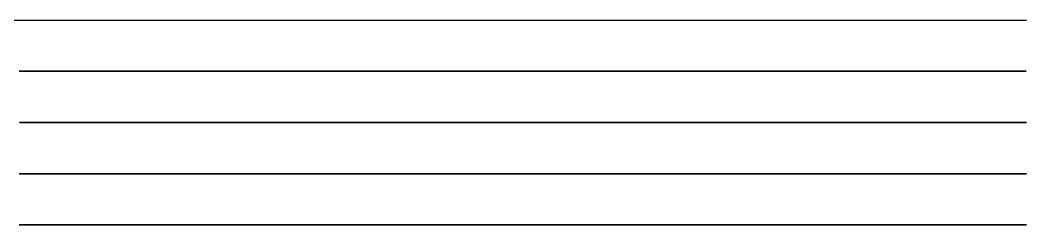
# Model space of a CAD drawing. Extents: x 0 to 9000, y -400 to 0.
# Drawn here: x 1955 to 3910, y -400 to 0 of the extents above; entities that cross this region are included whole.
import ezdxf

# ---------------------------------------------------------------- set-up
doc = ezdxf.new("R2010")
doc.units = 0

msp = doc.modelspace()

# ---------------------------------------------------------------- linework, layer by layer
at = {"layer": 'LAY0', "color": 2}
for points in [[(1937.76, -0.1), (1958.53, -0.1), (1979.27, -0.1), (2000, -0.1), (2020.28, -0.1), (2040.65, -0.1), (2061.11, -0.1), (2081.66, -0.1), (2109.22, -0.1), (2136.97, -0.1), (2164.91, -0.1), (2186, -0.1), (2207.21, -0.1), (2228.54, -0.1), (2250, -0.1), (2270.17, -0.1), (2290.43, -0.1), (2310.81, -0.1), (2331.3, -0.1), (2358.8, -0.1), (2386.53, -0.1), (2414.5, -0.1), (2435.64, -0.1), (2456.94, -0.1), (2478.39, -0.1), (2500, -0.1), (2519.99, -0.1), (2540.1, -0.1), (2560.34, -0.1), (2580.72, -0.1), (2608.13, -0.1), (2635.82, -0.1), (2663.83, -0.1), (2685.06, -0.1), (2706.49, -0.1), (2728.13, -0.1), (2750, -0.1), (2770.81, -0.1), (2791.62, -0.1), (2812.43, -0.1), (2833.25, -0.1), (2861.02, -0.1), (2888.79, -0.1), (2916.57, -0.1), (2937.42, -0.1), (2958.27, -0.1), (2979.13, -0.1), (3000, -0.1), (3020.81, -0.1), (3041.63, -0.1), (3062.45, -0.1), (3083.27, -0.1), (3111.04, -0.1), (3138.82, -0.1), (3166.6, -0.1), (3187.44, -0.1), (3208.29, -0.1), (3229.14, -0.1), (3250, -0.1), (3270.82, -0.1), (3291.64, -0.1), (3312.46, -0.1), (3333.29, -0.1), (3361.06, -0.1), (3388.83, -0.1), (3416.62, -0.1), (3437.46, -0.1), (3458.3, -0.1), (3479.15, -0.1), (3500, -0.1), (3520.82, -0.1), (3541.65, -0.1), (3562.47, -0.1), (3583.3, -0.1), (3611.07, -0.1), (3638.85, -0.1), (3666.63, -0.1), (3687.47, -0.1), (3708.31, -0.1), (3729.15, -0.1), (3750, -0.1), (3770.83, -0.1), (3791.65, -0.1), (3812.48, -0.1), (3833.31, -0.1), (3861.08, -0.1), (3888.86, -0.1), (3916.64, -0.1)], [(1938.5, -0.100004), (1959.07, -0.100004), (1979.57, -0.100004), (2000, -0.100004), (2020.39, -0.100004), (2040.85, -0.100004), (2061.39, -0.100004), (2082, -0.100004), (2109.61, -0.100004), (2137.37, -0.100004), (2165.28, -0.100004), (2186.32, -0.100004), (2207.45, -0.100004), (2228.68, -0.100004), (2250, -0.100004), (2270.32, -0.100004), (2290.72, -0.100004), (2311.2, -0.100004), (2331.78, -0.100004), (2359.35, -0.100004), (2387.1, -0.100004), (2415.03, -0.100004), (2436.11, -0.100004), (2457.29, -0.100003), (2478.59, -0.100003), (2500, -0.100003), (2520.22, -0.100003), (2540.53, -0.100003), (2560.95, -0.100003), (2581.46, -0.100003), (2608.99, -0.100003), (2636.73, -0.100003), (2664.69, -0.100003), (2685.8, -0.100003), (2707.06, -0.100003), (2728.46, -0.100003), (2750, -0.100003), (2770.84, -0.100003), (2791.67, -0.100003), (2812.51, -0.100003), (2833.35, -0.100003), (2861.12, -0.100003), (2888.9, -0.100003), (2916.68, -0.100003), (2937.51, -0.100003), (2958.34, -0.100003), (2979.17, -0.100003), (3000, -0.100003), (3020.84, -0.100003), (3041.68, -0.100003), (3062.51, -0.100003), (3083.35, -0.100003), (3111.13, -0.100003), (3138.9, -0.100003), (3166.68, -0.100003), (3187.51, -0.100003), (3208.34, -0.100003), (3229.17, -0.100003), (3250, -0.100003), (3270.84, -0.100003), (3291.68, -0.100003), (3312.51, -0.100003), (3333.35, -0.100003), (3361.13, -0.100003), (3388.9, -0.100003), (3416.68, -0.100003), (3437.51, -0.100003), (3458.34, -0.100003), (3479.17, -0.100003), (3500, -0.100003), (3520.84, -0.100003), (3541.67, -0.100003), (3562.51, -0.100003), (3583.35, -0.100003), (3611.12, -0.100003), (3638.9, -0.100003), (3666.68, -0.100003), (3687.51, -0.100003), (3708.34, -0.100003), (3729.17, -0.100003), (3750, -0.100003), (3770.84, -0.100003), (3791.67, -0.100003), (3812.51, -0.100003), (3833.34, -0.100003), (3861.12, -0.100003), (3888.9, -0.100003), (3916.68, -0.100003)], [(1953.1, -100.1), (1958.31, -100.1), (1965.25, -100.1), (1972.19, -100.1), (1979.14, -100.1), (1984.35, -100.1), (1989.56, -100.1), (1994.78, -100.1), (2000, -100.1), (2005.21, -100.1), (2010.41, -100.1), (2015.62, -100.1), (2020.82, -100.1), (2027.77, -100.1), (2034.71, -100.1), (2041.65, -100.1), (2046.86, -100.1), (2052.07, -100.1), (2057.28, -100.1), (2062.5, -100.1), (2067.71, -100.1), (2072.91, -100.1), (2078.12, -100.1), (2083.32, -100.1), (2090.26, -100.1), (2097.2, -100.1), (2104.15, -100.1), (2109.36, -100.1), (2114.57, -100.1), (2119.78, -100.1), (2125, -100.1), (2130.2, -100.1), (2135.41, -100.1), (2140.61, -100.1), (2145.82, -100.1), (2152.76, -100.1), (2159.7, -100.1), (2166.65, -100.1), (2171.86, -100.1), (2177.07, -100.1), (2182.28, -100.1), (2187.5, -100.1), (2192.7, -100.1), (2197.91, -100.1), (2203.11, -100.1), (2208.32, -100.1), (2215.26, -100.1), (2222.2, -100.1), (2229.15, -100.1), (2234.36, -100.1), (2239.57, -100.1), (2244.78, -100.1), (2250, -100.1), (2260.42, -100.1), (2270.83, -100.1), (2281.24, -100.1), (2291.64, -100.1), (2305.52, -100.1), (2319.39, -100.1), (2333.27, -100.1), (2343.69, -100.1), (2354.12, -100.1), (2364.55, -100.1), (2375, -100.1), (2385.41, -100.1), (2395.81, -100.1), (2406.22, -100.1), (2416.62, -100.1), (2430.5, -100.1), (2444.38, -100.1), (2458.27, -100.1), (2468.69, -100.1), (2479.12, -100.1), (2489.56, -100.1), (2500, -100.1), (2510.42, -100.1), (2520.83, -100.1), (2531.24, -100.1), (2541.65, -100.1), (2555.53, -100.1), (2569.41, -100.1), (2583.29, -100.1), (2593.71, -100.1), (2604.13, -100.1), (2614.56, -100.1), (2625, -100.1), (2635.41, -100.1), (2645.82, -100.1), (2656.23, -100.1), (2666.64, -100.1), (2680.52, -100.1), (2694.4, -100.1), (2708.29, -100.1), (2718.71, -100.1), (2729.13, -100.1), (2739.56, -100.1), (2750, -100.1), (2760.42, -100.1), (2770.84, -100.1), (2781.25, -100.1), (2791.66, -100.1), (2805.54, -100.1), (2819.42, -100.1), (2833.3, -100.1), (2843.72, -100.1), (2854.14, -100.1), (2864.57, -100.1), (2875, -100.1), (2885.41, -100.1), (2895.83, -100.1), (2906.24, -100.1), (2916.65, -100.1), (2930.53, -100.1), (2944.42, -100.1), (2958.3, -100.1), (2968.72, -100.1), (2979.14, -100.1), (2989.57, -100.1), (3000, -100.1), (3010.42, -100.1), (3020.84, -100.1), (3031.25, -100.1), (3041.66, -100.1), (3055.54, -100.1), (3069.43, -100.1), (3083.31, -100.1), (3093.73, -100.1), (3104.15, -100.1), (3114.57, -100.1), (3125, -100.1), (3135.42, -100.1), (3145.83, -100.1), (3156.24, -100.1), (3166.65, -100.1), (3180.54, -100.1), (3194.42, -100.1), (3208.31, -100.1), (3218.73, -100.1), (3229.15, -100.1), (3239.57, -100.1), (3250, -100.1), (3260.42, -100.1), (3270.84, -100.1), (3281.25, -100.1), (3291.66, -100.1), (3305.55, -100.1), (3319.43, -100.1), (3333.32, -100.1), (3343.73, -100.1), (3354.15, -100.1), (3364.57, -100.1), (3375, -100.1), (3385.42, -100.1), (3395.83, -100.1), (3406.24, -100.1), (3416.66, -100.1), (3430.54, -100.1), (3444.43, -100.1), (3458.32, -100.1), (3468.73, -100.1), (3479.15, -100.1), (3489.57, -100.1), (3500, -100.1), (3520.86, -100.1), (3541.7, -100.1), (3562.53, -100.1), (3583.34, -100.1), (3611.09, -100.1), (3638.83, -100.1), (3666.59, -100.1), (3687.41, -100.1), (3708.26, -100.1), (3729.12, -100.1), (3750, -100.1), (3770.86, -100.1), (3791.7, -100.1), (3812.53, -100.1), (3833.35, -100.1), (3861.1, -100.1), (3888.85, -100.1), (3916.6, -100.1)], [(3916.55, -100.1), (3888.85, -100.1), (3861.17, -100.1), (3833.47, -100.1), (3812.67, -100.1), (3791.83, -100.1), (3770.94, -100.1), (3750, -100.1), (3729.07, -100.1), (3708.2, -100.1), (3687.37, -100.1), (3666.57, -100.1), (3638.86, -100.1), (3611.17, -100.1), (3583.46, -100.1), (3562.65, -100.1), (3541.81, -100.1), (3520.93, -100.1), (3500, -100.1), (3489.58, -100.1), (3479.16, -100.1), (3468.74, -100.1), (3458.33, -100.1), (3444.45, -100.1), (3430.56, -100.1), (3416.68, -100.1), (3406.26, -100.1), (3395.85, -100.1), (3385.43, -100.1), (3375, -100.1), (3364.57, -100.1), (3354.14, -100.1), (3343.72, -100.1), (3333.31, -100.1), (3319.44, -100.1), (3305.57, -100.1), (3291.69, -100.1), (3281.28, -100.1), (3270.86, -100.1), (3260.44, -100.1), (3250, -100.1), (3239.58, -100.1), (3229.16, -100.1), (3218.74, -100.1), (3208.33, -100.1), (3194.45, -100.1), (3180.56, -100.1), (3166.68, -100.1), (3156.27, -100.1), (3145.85, -100.1), (3135.43, -100.1), (3125, -100.1), (3114.56, -100.1), (3104.14, -100.1), (3093.72, -100.1), (3083.31, -100.1), (3069.44, -100.1), (3055.57, -100.1), (3041.69, -100.1), (3031.28, -100.1), (3020.86, -100.1), (3010.44, -100.1), (3000, -100.1), (2989.58, -100.1), (2979.16, -100.1), (2968.74, -100.1), (2958.33, -100.1), (2944.45, -100.1), (2930.56, -100.1), (2916.68, -100.1), (2906.27, -100.1), (2895.85, -100.1), (2885.43, -100.1), (2875, -100.1), (2864.56, -100.1), (2854.14, -100.1), (2843.72, -100.1), (2833.31, -100.1), (2819.44, -100.1), (2805.57, -100.1), (2791.69, -100.1), (2781.28, -100.1), (2770.86, -100.1), (2760.44, -100.1), (2750, -100.1), (2739.57, -100.1), (2729.15, -100.1), (2718.74, -100.1), (2708.32, -100.1), (2694.44, -100.1), (2680.56, -100.1), (2666.68, -100.1), (2656.27, -100.1), (2645.85, -100.1), (2635.43, -100.1), (2625, -100.1), (2614.56, -100.1), (2604.13, -100.1), (2593.71, -100.1), (2583.3, -100.1), (2569.43, -100.1), (2555.57, -100.1), (2541.7, -100.1), (2531.29, -100.1), (2520.87, -100.1), (2510.44, -100.1), (2500, -100.1), (2489.57, -100.1), (2479.14, -100.1), (2468.73, -100.1), (2458.31, -100.1), (2444.44, -100.1), (2430.56, -100.1), (2416.68, -100.1), (2406.27, -100.1), (2395.85, -100.1), (2385.43, -100.1), (2375, -100.1), (2364.55, -100.1), (2354.12, -100.1), (2343.7, -100.1), (2333.29, -100.1), (2319.43, -100.1), (2305.57, -100.1), (2291.7, -100.1), (2281.3, -100.1), (2270.88, -100.1), (2260.45, -100.1), (2250, -100.1), (2244.79, -100.1), (2239.58, -100.1), (2234.37, -100.1), (2229.16, -100.1), (2222.22, -100.1), (2215.28, -100.1), (2208.33, -100.1), (2203.13, -100.1), (2197.92, -100.1), (2192.71, -100.1), (2187.5, -100.1), (2182.29, -100.1), (2177.08, -100.1), (2171.87, -100.1), (2166.66, -100.1), (2159.72, -100.1), (2152.78, -100.1), (2145.83, -100.1), (2140.63, -100.1), (2135.42, -100.1), (2130.21, -100.1), (2125, -100.1), (2119.79, -100.1), (2114.58, -100.1), (2109.37, -100.1), (2104.16, -100.1), (2097.22, -100.1), (2090.28, -100.1), (2083.34, -100.1), (2078.13, -100.1), (2072.92, -100.1), (2067.71, -100.1), (2062.5, -100.1), (2057.28, -100.1), (2052.07, -100.1), (2046.86, -100.1), (2041.66, -100.1), (2034.72, -100.1), (2027.78, -100.1), (2020.84, -100.1), (2015.63, -100.1), (2010.43, -100.1), (2005.22, -100.1), (2000, -100.1), (1994.79, -100.1), (1989.58, -100.1), (1984.37, -100.1), (1979.16, -100.1), (1972.22, -100.1), (1965.27, -100.1), (1958.33, -100.1), (1953.12, -100.1)], [(3916.66, -200.1), (3906.24, -200.1), (3895.83, -200.1), (3885.41, -200.1), (3875, -200.1), (3864.62, -200.1), (3854.21, -200.1), (3843.8, -200.1), (3833.37, -200.1), (3819.46, -200.1), (3805.54, -200.1), (3791.63, -200.1), (3781.2, -200.1), (3770.79, -200.1), (3760.38, -200.1), (3750, -200.1), (3739.59, -200.1), (3729.18, -200.1), (3718.76, -200.1), (3708.35, -200.1), (3694.45, -200.1), (3680.56, -200.1), (3666.66, -200.1), (3656.24, -200.1), (3645.83, -200.1), (3635.41, -200.1), (3625, -200.1), (3614.61, -200.1), (3604.21, -200.1), (3593.79, -200.1), (3583.37, -200.1), (3569.46, -200.1), (3555.55, -200.1), (3541.64, -200.1), (3531.21, -200.1), (3520.8, -200.1), (3510.39, -200.1), (3500, -200.1), (3489.59, -200.1), (3479.18, -200.1), (3468.77, -200.1), (3458.35, -200.1), (3444.45, -200.1), (3430.56, -200.1), (3416.66, -200.1), (3406.24, -200.1), (3395.82, -200.1), (3385.41, -200.1), (3375, -200.1), (3364.61, -200.1), (3354.21, -200.1), (3343.8, -200.1), (3333.37, -200.1), (3319.46, -200.1), (3305.55, -200.1), (3291.63, -200.1), (3281.21, -200.1), (3270.79, -200.1), (3260.39, -200.1), (3250, -200.1), (3239.6, -200.1), (3229.19, -200.1), (3218.78, -200.1), (3208.35, -200.1), (3194.46, -200.1), (3180.55, -200.1), (3166.65, -200.1), (3156.23, -200.1), (3145.82, -200.1), (3135.4, -200.1), (3125, -200.1), (3114.62, -200.1), (3104.23, -200.1), (3093.81, -200.1), (3083.38, -200.1), (3069.46, -200.1), (3055.54, -200.1), (3041.62, -200.1), (3031.19, -200.1), (3020.78, -200.1), (3010.38, -200.1), (3000, -200.1), (2989.61, -200.1), (2979.2, -200.1), (2968.78, -200.1), (2958.36, -200.1), (2944.46, -200.1), (2930.55, -200.1), (2916.65, -200.1), (2906.22, -200.1), (2895.81, -200.1), (2885.4, -200.1), (2875, -200.1), (2864.63, -200.1), (2854.24, -200.1), (2843.82, -200.1), (2833.39, -200.1), (2819.47, -200.1), (2805.54, -200.1), (2791.61, -200.1), (2781.18, -200.1), (2770.76, -200.1), (2760.37, -200.1), (2750, -200.1), (2739.62, -200.1), (2729.21, -200.1), (2718.8, -200.1), (2708.37, -200.1), (2694.46, -200.1), (2680.54, -200.1), (2666.63, -200.1), (2656.21, -200.1), (2645.79, -200.1), (2635.39, -200.1), (2625, -200.1), (2614.65, -200.1), (2604.27, -200.1), (2593.86, -200.1), (2583.42, -200.1), (2569.48, -200.1), (2555.52, -200.1), (2541.58, -200.1), (2531.14, -200.1), (2520.73, -200.1), (2510.34, -200.1), (2500, -200.1), (2494.8, -200.1), (2489.59, -200.1), (2484.38, -200.1), (2479.17, -200.1), (2472.22, -200.1), (2465.27, -200.1), (2458.32, -200.1), (2453.11, -200.1), (2447.91, -200.1), (2442.7, -200.1), (2437.5, -200.1), (2432.3, -200.1), (2427.09, -200.1), (2421.88, -200.1), (2416.67, -200.1), (2409.72, -200.1), (2402.77, -200.1), (2395.82, -200.1), (2390.61, -200.1), (2385.41, -200.1), (2380.2, -200.1), (2375, -200.1), (2369.8, -200.1), (2364.6, -200.1), (2359.39, -200.1), (2354.18, -200.1), (2347.23, -200.1), (2340.27, -200.1), (2333.32, -200.1), (2328.11, -200.1), (2322.9, -200.1), (2317.7, -200.1), (2312.5, -200.1), (2307.31, -200.1), (2302.11, -200.1), (2296.9, -200.1), (2291.69, -200.1), (2284.73, -200.1), (2277.77, -200.1), (2270.81, -200.1), (2265.6, -200.1), (2260.39, -200.1), (2255.19, -200.1), (2250, -200.1), (2244.8, -200.1), (2239.6, -200.1), (2234.39, -200.1), (2229.18, -200.1), (2222.22, -200.1), (2215.27, -200.1), (2208.32, -200.1), (2203.11, -200.1), (2197.9, -200.1), (2192.7, -200.1), (2187.5, -200.1), (2182.3, -200.1), (2177.1, -200.1), (2171.89, -200.1), (2166.68, -200.1), (2159.72, -200.1), (2152.77, -200.1), (2145.82, -200.1), (2140.61, -200.1), (2135.4, -200.1), (2130.2, -200.1), (2125, -200.1), (2119.81, -200.1), (2114.61, -200.1), (2109.4, -200.1), (2104.19, -200.1), (2097.23, -200.1), (2090.27, -200.1), (2083.31, -200.1), (2078.1, -200.1), (2072.89, -200.1), (2067.69, -200.1), (2062.5, -200.1), (2057.32, -200.1), (2052.12, -200.1), (2046.92, -200.1), (2041.7, -200.1), (2034.73, -200.1), (2027.76, -200.1), (2020.8, -200.1), (2015.58, -200.1), (2010.37, -200.1), (2005.18, -200.1), (2000, -200.1), (1996.17, -200.1), (1992.34, -200.1), (1988.51, -200.1), (1984.67, -200.1), (1979.56, -200.1), (1974.44, -200.1), (1969.32, -200.1), (1965.49, -200.1), (1961.65, -200.1), (1957.82, -200.1), (1954, -200.1)], [(1954, -200.1), (1957.82, -200.1), (1961.65, -200.1), (1965.48, -200.1), (1969.31, -200.1), (1974.43, -200.1), (1979.54, -200.1), (1984.66, -200.1), (1988.5, -200.1), (1992.33, -200.1), (1996.17, -200.1), (2000, -200.1), (2005.18, -200.1), (2010.38, -200.1), (2015.58, -200.1), (2020.79, -200.1), (2027.75, -200.1), (2034.71, -200.1), (2041.67, -200.1), (2046.88, -200.1), (2052.1, -200.1), (2057.3, -200.1), (2062.5, -200.1), (2067.69, -200.1), (2072.89, -200.1), (2078.09, -200.1), (2083.3, -200.1), (2090.25, -200.1), (2097.21, -200.1), (2104.16, -200.1), (2109.38, -200.1), (2114.59, -200.1), (2119.8, -200.1), (2125, -200.1), (2130.19, -200.1), (2135.39, -200.1), (2140.6, -200.1), (2145.81, -200.1), (2152.76, -200.1), (2159.71, -200.1), (2166.66, -200.1), (2171.87, -200.1), (2177.08, -200.1), (2182.29, -200.1), (2187.5, -200.1), (2192.69, -200.1), (2197.89, -200.1), (2203.1, -200.1), (2208.31, -200.1), (2215.26, -200.1), (2222.21, -200.1), (2229.16, -200.1), (2234.37, -200.1), (2239.59, -200.1), (2244.79, -200.1), (2250, -200.1), (2255.19, -200.1), (2260.39, -200.1), (2265.6, -200.1), (2270.81, -200.1), (2277.76, -200.1), (2284.71, -200.1), (2291.66, -200.1), (2296.88, -200.1), (2302.09, -200.1), (2307.3, -200.1), (2312.5, -200.1), (2317.7, -200.1), (2322.9, -200.1), (2328.1, -200.1), (2333.31, -200.1), (2340.26, -200.1), (2347.21, -200.1), (2354.16, -200.1), (2359.37, -200.1), (2364.58, -200.1), (2369.79, -200.1), (2375, -200.1), (2380.2, -200.1), (2385.4, -200.1), (2390.61, -200.1), (2395.82, -200.1), (2402.76, -200.1), (2409.71, -200.1), (2416.66, -200.1), (2421.87, -200.1), (2427.08, -200.1), (2432.29, -200.1), (2437.5, -200.1), (2442.7, -200.1), (2447.9, -200.1), (2453.11, -200.1), (2458.32, -200.1), (2465.26, -200.1), (2472.21, -200.1), (2479.16, -200.1), (2484.37, -200.1), (2489.58, -200.1), (2494.79, -200.1), (2500, -200.1), (2510.36, -200.1), (2520.75, -200.1), (2531.16, -200.1), (2541.58, -200.1), (2555.49, -200.1), (2569.42, -200.1), (2583.34, -200.1), (2593.78, -200.1), (2604.2, -200.1), (2614.61, -200.1), (2625, -200.1), (2635.38, -200.1), (2645.78, -200.1), (2656.18, -200.1), (2666.6, -200.1), (2680.51, -200.1), (2694.42, -200.1), (2708.33, -200.1), (2718.76, -200.1), (2729.18, -200.1), (2739.6, -200.1), (2750, -200.1), (2760.38, -200.1), (2770.78, -200.1), (2781.19, -200.1), (2791.61, -200.1), (2805.52, -200.1), (2819.43, -200.1), (2833.34, -200.1), (2843.77, -200.1), (2854.19, -200.1), (2864.6, -200.1), (2875, -200.1), (2885.39, -200.1), (2895.79, -200.1), (2906.2, -200.1), (2916.62, -200.1), (2930.52, -200.1), (2944.43, -200.1), (2958.33, -200.1), (2968.76, -200.1), (2979.18, -200.1), (2989.59, -200.1), (3000, -200.1), (3010.39, -200.1), (3020.79, -200.1), (3031.2, -200.1), (3041.63, -200.1), (3055.53, -200.1), (3069.43, -200.1), (3083.34, -200.1), (3093.77, -200.1), (3104.19, -200.1), (3114.6, -200.1), (3125, -200.1), (3135.4, -200.1), (3145.8, -200.1), (3156.22, -200.1), (3166.64, -200.1), (3180.53, -200.1), (3194.43, -200.1), (3208.33, -200.1), (3218.75, -200.1), (3229.17, -200.1), (3239.59, -200.1), (3250, -200.1), (3260.4, -200.1), (3270.81, -200.1), (3281.22, -200.1), (3291.64, -200.1), (3305.53, -200.1), (3319.44, -200.1), (3333.34, -200.1), (3343.76, -200.1), (3354.18, -200.1), (3364.59, -200.1), (3375, -200.1), (3385.4, -200.1), (3395.81, -200.1), (3406.23, -200.1), (3416.64, -200.1), (3430.54, -200.1), (3444.43, -200.1), (3458.33, -200.1), (3468.75, -200.1), (3479.17, -200.1), (3489.59, -200.1), (3500, -200.1), (3510.4, -200.1), (3520.81, -200.1), (3531.23, -200.1), (3541.65, -200.1), (3555.54, -200.1), (3569.44, -200.1), (3583.33, -200.1), (3593.76, -200.1), (3604.17, -200.1), (3614.59, -200.1), (3625, -200.1), (3635.41, -200.1), (3645.82, -200.1), (3656.23, -200.1), (3666.65, -200.1), (3680.54, -200.1), (3694.44, -200.1), (3708.33, -200.1), (3718.75, -200.1), (3729.17, -200.1), (3739.59, -200.1), (3750, -200.1), (3760.41, -200.1), (3770.82, -200.1), (3781.23, -200.1), (3791.65, -200.1), (3805.54, -200.1), (3819.44, -200.1), (3833.34, -200.1), (3843.76, -200.1), (3854.17, -200.1), (3864.59, -200.1), (3875, -200.1), (3885.41, -200.1), (3895.82, -200.1), (3906.24, -200.1), (3916.65, -200.1)], [(1953.11, -300.1), (1958.31, -300.1), (1965.24, -300.1), (1972.18, -300.1), (1979.12, -300.1), (1984.33, -300.1), (1989.54, -300.1), (1994.77, -300.1), (2000, -300.1), (2005.23, -300.1), (2010.45, -300.1), (2015.65, -300.1), (2020.85, -300.1), (2027.77, -300.1), (2034.69, -300.1), (2041.62, -300.1), (2046.82, -300.1), (2052.03, -300.1), (2057.26, -300.1), (2062.5, -300.1), (2067.72, -300.1), (2072.93, -300.1), (2078.14, -300.1), (2083.34, -300.1), (2090.26, -300.1), (2097.19, -300.1), (2104.12, -300.1), (2109.33, -300.1), (2114.54, -300.1), (2119.76, -300.1), (2125, -300.1), (2130.21, -300.1), (2135.42, -300.1), (2140.63, -300.1), (2145.83, -300.1), (2152.76, -300.1), (2159.69, -300.1), (2166.63, -300.1), (2171.84, -300.1), (2177.05, -300.1), (2182.27, -300.1), (2187.5, -300.1), (2192.71, -300.1), (2197.91, -300.1), (2203.11, -300.1), (2208.32, -300.1), (2215.25, -300.1), (2222.19, -300.1), (2229.14, -300.1), (2234.35, -300.1), (2239.56, -300.1), (2244.78, -300.1), (2250, -300.1), (2255.22, -300.1), (2260.43, -300.1), (2265.64, -300.1), (2270.84, -300.1), (2277.77, -300.1), (2284.7, -300.1), (2291.64, -300.1), (2296.84, -300.1), (2302.05, -300.1), (2307.27, -300.1), (2312.5, -300.1), (2317.72, -300.1), (2322.93, -300.1), (2328.13, -300.1), (2333.33, -300.1), (2340.27, -300.1), (2347.2, -300.1), (2354.14, -300.1), (2359.34, -300.1), (2364.56, -300.1), (2369.77, -300.1), (2375, -300.1), (2380.21, -300.1), (2385.42, -300.1), (2390.62, -300.1), (2395.83, -300.1), (2402.76, -300.1), (2409.7, -300.1), (2416.64, -300.1), (2421.85, -300.1), (2427.06, -300.1), (2432.28, -300.1), (2437.5, -300.1), (2442.71, -300.1), (2447.91, -300.1), (2453.12, -300.1), (2458.32, -300.1), (2465.26, -300.1), (2472.2, -300.1), (2479.15, -300.1), (2484.36, -300.1), (2489.57, -300.1), (2494.78, -300.1), (2500, -300.1), (2510.47, -300.1), (2520.9, -300.1), (2531.31, -300.1), (2541.7, -300.1), (2555.54, -300.1), (2569.38, -300.1), (2583.22, -300.1), (2593.62, -300.1), (2604.05, -300.1), (2614.51, -300.1), (2625, -300.1), (2635.43, -300.1), (2645.84, -300.1), (2656.25, -300.1), (2666.65, -300.1), (2680.52, -300.1), (2694.39, -300.1), (2708.26, -300.1), (2718.68, -300.1), (2729.1, -300.1), (2739.54, -300.1), (2750, -300.1), (2760.44, -300.1), (2770.87, -300.1), (2781.28, -300.1), (2791.68, -300.1), (2805.54, -300.1), (2819.4, -300.1), (2833.27, -300.1), (2843.67, -300.1), (2854.1, -300.1), (2864.54, -300.1), (2875, -300.1), (2885.42, -300.1), (2895.83, -300.1), (2906.24, -300.1), (2916.65, -300.1), (2930.53, -300.1), (2944.41, -300.1), (2958.29, -300.1), (2968.71, -300.1), (2979.13, -300.1), (2989.56, -300.1), (3000, -300.1), (3010.43, -300.1), (3020.85, -300.1), (3031.26, -300.1), (3041.67, -300.1), (3055.54, -300.1), (3069.42, -300.1), (3083.29, -300.1), (3093.71, -300.1), (3104.13, -300.1), (3114.56, -300.1), (3125, -300.1), (3135.41, -300.1), (3145.83, -300.1), (3156.24, -300.1), (3166.65, -300.1), (3180.53, -300.1), (3194.42, -300.1), (3208.31, -300.1), (3218.73, -300.1), (3229.15, -300.1), (3239.57, -300.1), (3250, -300.1), (3260.42, -300.1), (3270.83, -300.1), (3281.25, -300.1), (3291.66, -300.1), (3305.54, -300.1), (3319.43, -300.1), (3333.31, -300.1), (3343.73, -300.1), (3354.15, -300.1), (3364.57, -300.1), (3375, -300.1), (3385.41, -300.1), (3395.82, -300.1), (3406.23, -300.1), (3416.65, -300.1), (3430.54, -300.1), (3444.43, -300.1), (3458.32, -300.1), (3468.74, -300.1), (3479.16, -300.1), (3489.58, -300.1), (3500, -300.1), (3510.41, -300.1), (3520.83, -300.1), (3531.24, -300.1), (3541.66, -300.1), (3555.54, -300.1), (3569.43, -300.1), (3583.32, -300.1), (3593.74, -300.1), (3604.16, -300.1), (3614.58, -300.1), (3625, -300.1), (3635.41, -300.1), (3645.82, -300.1), (3656.23, -300.1), (3666.65, -300.1), (3680.54, -300.1), (3694.43, -300.1), (3708.33, -300.1), (3718.75, -300.1), (3729.17, -300.1), (3739.58, -300.1), (3750, -300.1), (3760.41, -300.1), (3770.82, -300.1), (3781.24, -300.1), (3791.66, -300.1), (3805.55, -300.1), (3819.44, -300.1), (3833.33, -300.1), (3843.75, -300.1), (3854.17, -300.1), (3864.58, -300.1), (3875, -300.1), (3885.41, -300.1), (3895.82, -300.1), (3906.23, -300.1), (3916.65, -300.1)], [(3916.63, -300.1), (3906.2, -300.1), (3895.79, -300.1), (3885.38, -300.1), (3875, -300.1), (3864.6, -300.1), (3854.19, -300.1), (3843.78, -300.1), (3833.36, -300.1), (3819.46, -300.1), (3805.55, -300.1), (3791.65, -300.1), (3781.23, -300.1), (3770.81, -300.1), (3760.4, -300.1), (3750, -300.1), (3739.6, -300.1), (3729.2, -300.1), (3718.78, -300.1), (3708.36, -300.1), (3694.46, -300.1), (3680.55, -300.1), (3666.65, -300.1), (3656.22, -300.1), (3645.81, -300.1), (3635.4, -300.1), (3625, -300.1), (3614.59, -300.1), (3604.18, -300.1), (3593.76, -300.1), (3583.35, -300.1), (3569.45, -300.1), (3555.56, -300.1), (3541.66, -300.1), (3531.24, -300.1), (3520.82, -300.1), (3510.41, -300.1), (3500, -300.1), (3489.59, -300.1), (3479.18, -300.1), (3468.77, -300.1), (3458.35, -300.1), (3444.45, -300.1), (3430.56, -300.1), (3416.66, -300.1), (3406.24, -300.1), (3395.82, -300.1), (3385.41, -300.1), (3375, -300.1), (3364.58, -300.1), (3354.16, -300.1), (3343.75, -300.1), (3333.33, -300.1), (3319.45, -300.1), (3305.56, -300.1), (3291.68, -300.1), (3281.26, -300.1), (3270.84, -300.1), (3260.42, -300.1), (3250, -300.1), (3239.58, -300.1), (3229.17, -300.1), (3218.75, -300.1), (3208.34, -300.1), (3194.45, -300.1), (3180.56, -300.1), (3166.67, -300.1), (3156.25, -300.1), (3145.84, -300.1), (3135.42, -300.1), (3125, -300.1), (3114.56, -300.1), (3104.13, -300.1), (3093.72, -300.1), (3083.31, -300.1), (3069.44, -300.1), (3055.57, -300.1), (3041.7, -300.1), (3031.29, -300.1), (3020.87, -300.1), (3010.44, -300.1), (3000, -300.1), (2989.57, -300.1), (2979.15, -300.1), (2968.73, -300.1), (2958.32, -300.1), (2944.44, -300.1), (2930.57, -300.1), (2916.69, -300.1), (2906.27, -300.1), (2895.86, -300.1), (2885.43, -300.1), (2875, -300.1), (2864.53, -300.1), (2854.09, -300.1), (2843.68, -300.1), (2833.28, -300.1), (2819.42, -300.1), (2805.58, -300.1), (2791.73, -300.1), (2781.33, -300.1), (2770.91, -300.1), (2760.47, -300.1), (2750, -300.1), (2739.55, -300.1), (2729.12, -300.1), (2718.7, -300.1), (2708.29, -300.1), (2694.43, -300.1), (2680.57, -300.1), (2666.71, -300.1), (2656.3, -300.1), (2645.88, -300.1), (2635.45, -300.1), (2625, -300.1), (2614.48, -300.1), (2604.02, -300.1), (2593.6, -300.1), (2583.22, -300.1), (2569.4, -300.1), (2555.6, -300.1), (2541.78, -300.1), (2531.4, -300.1), (2520.98, -300.1), (2510.52, -300.1), (2500, -300.1), (2494.79, -300.1), (2489.58, -300.1), (2484.37, -300.1), (2479.16, -300.1), (2472.22, -300.1), (2465.28, -300.1), (2458.34, -300.1), (2453.13, -300.1), (2447.92, -300.1), (2442.71, -300.1), (2437.5, -300.1), (2432.28, -300.1), (2427.07, -300.1), (2421.86, -300.1), (2416.65, -300.1), (2409.72, -300.1), (2402.78, -300.1), (2395.85, -300.1), (2390.64, -300.1), (2385.43, -300.1), (2380.22, -300.1), (2375, -300.1), (2369.77, -300.1), (2364.55, -300.1), (2359.34, -300.1), (2354.14, -300.1), (2347.21, -300.1), (2340.28, -300.1), (2333.35, -300.1), (2328.15, -300.1), (2322.94, -300.1), (2317.73, -300.1), (2312.5, -300.1), (2307.26, -300.1), (2302.04, -300.1), (2296.83, -300.1), (2291.63, -300.1), (2284.71, -300.1), (2277.79, -300.1), (2270.86, -300.1), (2265.66, -300.1), (2260.46, -300.1), (2255.24, -300.1), (2250, -300.1), (2244.78, -300.1), (2239.57, -300.1), (2234.36, -300.1), (2229.15, -300.1), (2222.21, -300.1), (2215.28, -300.1), (2208.34, -300.1), (2203.13, -300.1), (2197.93, -300.1), (2192.72, -300.1), (2187.5, -300.1), (2182.27, -300.1), (2177.05, -300.1), (2171.84, -300.1), (2166.64, -300.1), (2159.71, -300.1), (2152.78, -300.1), (2145.85, -300.1), (2140.65, -300.1), (2135.44, -300.1), (2130.23, -300.1), (2125, -300.1), (2119.76, -300.1), (2114.53, -300.1), (2109.32, -300.1), (2104.13, -300.1), (2097.2, -300.1), (2090.29, -300.1), (2083.37, -300.1), (2078.17, -300.1), (2072.96, -300.1), (2067.74, -300.1), (2062.5, -300.1), (2057.24, -300.1), (2052, -300.1), (2046.79, -300.1), (2041.6, -300.1), (2034.7, -300.1), (2027.8, -300.1), (2020.89, -300.1), (2015.7, -300.1), (2010.49, -300.1), (2005.26, -300.1), (2000, -300.1), (1994.77, -300.1), (1989.56, -300.1), (1984.35, -300.1), (1979.14, -300.1), (1972.21, -300.1), (1965.27, -300.1), (1958.34, -300.1), (1953.14, -300.1)], [(3916.73, -400.1), (3906.33, -400.1), (3895.91, -400.1), (3885.47, -400.1), (3875, -400.1), (3864.29, -400.1), (3853.74, -400.1), (3843.32, -400.1), (3833, -400.1), (3819.32, -400.1), (3805.68, -400.1), (3792.01, -400.1), (3781.68, -400.1), (3771.26, -400.1), (3760.71, -400.1), (3750, -400.1), (3739.53, -400.1), (3729.09, -400.1), (3718.68, -400.1), (3708.28, -400.1), (3694.43, -400.1), (3680.58, -400.1), (3666.73, -400.1), (3656.33, -400.1), (3645.91, -400.1), (3635.47, -400.1), (3625, -400.1), (3614.38, -400.1), (3603.87, -400.1), (3593.45, -400.1), (3583.1, -400.1), (3569.36, -400.1), (3555.64, -400.1), (3541.9, -400.1), (3531.55, -400.1), (3521.13, -400.1), (3510.62, -400.1), (3500, -400.1), (3489.53, -400.1), (3479.09, -400.1), (3468.67, -400.1), (3458.27, -400.1), (3444.43, -400.1), (3430.59, -400.1), (3416.74, -400.1), (3406.34, -400.1), (3395.92, -400.1), (3385.48, -400.1), (3375, -400.1), (3364.4, -400.1), (3353.91, -400.1), (3343.49, -400.1), (3333.13, -400.1), (3319.37, -400.1), (3305.64, -400.1), (3291.88, -400.1), (3281.52, -400.1), (3271.1, -400.1), (3260.6, -400.1), (3250, -400.1), (3244.79, -400.1), (3239.57, -400.1), (3234.37, -400.1), (3229.16, -400.1), (3222.22, -400.1), (3215.28, -400.1), (3208.34, -400.1), (3203.14, -400.1), (3197.93, -400.1), (3192.72, -400.1), (3187.5, -400.1), (3182.28, -400.1), (3177.07, -400.1), (3171.86, -400.1), (3166.66, -400.1), (3159.72, -400.1), (3152.78, -400.1), (3145.85, -400.1), (3140.64, -400.1), (3135.43, -400.1), (3130.22, -400.1), (3125, -400.1), (3119.78, -400.1), (3114.56, -400.1), (3109.35, -400.1), (3104.15, -400.1), (3097.22, -400.1), (3090.28, -400.1), (3083.35, -400.1), (3078.15, -400.1), (3072.94, -400.1), (3067.72, -400.1), (3062.5, -400.1), (3057.26, -400.1), (3052.04, -400.1), (3046.83, -400.1), (3041.63, -400.1), (3034.71, -400.1), (3027.79, -400.1), (3020.87, -400.1), (3015.67, -400.1), (3010.46, -400.1), (3005.24, -400.1), (3000, -400.1), (2994.78, -400.1), (2989.57, -400.1), (2984.37, -400.1), (2979.16, -400.1), (2972.22, -400.1), (2965.28, -400.1), (2958.34, -400.1), (2953.14, -400.1), (2947.93, -400.1), (2942.72, -400.1), (2937.5, -400.1), (2932.28, -400.1), (2927.07, -400.1), (2921.86, -400.1), (2916.66, -400.1), (2909.72, -400.1), (2902.78, -400.1), (2895.84, -400.1), (2890.64, -400.1), (2885.43, -400.1), (2880.22, -400.1), (2875, -400.1), (2869.78, -400.1), (2864.57, -400.1), (2859.36, -400.1), (2854.15, -400.1), (2847.22, -400.1), (2840.28, -400.1), (2833.35, -400.1), (2828.14, -400.1), (2822.93, -400.1), (2817.72, -400.1), (2812.5, -400.1), (2807.28, -400.1), (2802.06, -400.1), (2796.85, -400.1), (2791.65, -400.1), (2784.72, -400.1), (2777.78, -400.1), (2770.85, -400.1), (2765.65, -400.1), (2760.44, -400.1), (2755.22, -400.1), (2750, -400.1), (2744.78, -400.1), (2739.57, -400.1), (2734.36, -400.1), (2729.16, -400.1), (2722.22, -400.1), (2715.28, -400.1), (2708.34, -400.1), (2703.14, -400.1), (2697.93, -400.1), (2692.72, -400.1), (2687.5, -400.1), (2682.28, -400.1), (2677.07, -400.1), (2671.86, -400.1), (2666.66, -400.1), (2659.72, -400.1), (2652.78, -400.1), (2645.84, -400.1), (2640.63, -400.1), (2635.43, -400.1), (2630.22, -400.1), (2625, -400.1), (2619.79, -400.1), (2614.58, -400.1), (2609.37, -400.1), (2604.16, -400.1), (2597.22, -400.1), (2590.28, -400.1), (2583.34, -400.1), (2578.13, -400.1), (2572.92, -400.1), (2567.71, -400.1), (2562.5, -400.1), (2557.3, -400.1), (2552.09, -400.1), (2546.88, -400.1), (2541.67, -400.1), (2534.72, -400.1), (2527.77, -400.1), (2520.83, -400.1), (2515.62, -400.1), (2510.41, -400.1), (2505.2, -400.1), (2500, -400.1), (2494.79, -400.1), (2489.57, -400.1), (2484.37, -400.1), (2479.16, -400.1), (2472.22, -400.1), (2465.28, -400.1), (2458.34, -400.1), (2453.13, -400.1), (2447.92, -400.1), (2442.71, -400.1), (2437.5, -400.1), (2432.29, -400.1), (2427.08, -400.1), (2421.87, -400.1), (2416.66, -400.1), (2409.72, -400.1), (2402.77, -400.1), (2395.83, -400.1), (2390.62, -400.1), (2385.41, -400.1), (2380.21, -400.1), (2375, -400.1), (2369.8, -400.1), (2364.6, -400.1), (2359.39, -400.1), (2354.18, -400.1), (2347.22, -400.1), (2340.27, -400.1), (2333.32, -400.1), (2328.1, -400.1), (2322.9, -400.1), (2317.69, -400.1), (2312.5, -400.1), (2307.33, -400.1), (2302.14, -400.1), (2296.94, -400.1), (2291.71, -400.1), (2284.74, -400.1), (2277.76, -400.1), (2270.78, -400.1), (2265.56, -400.1), (2260.35, -400.1), (2255.16, -400.1), (2250, -400.1), (2247.4, -400.1), (2244.79, -400.1), (2242.19, -400.1), (2239.58, -400.1), (2236.11, -400.1), (2232.64, -400.1), (2229.16, -400.1), (2226.56, -400.1), (2223.96, -400.1), (2221.35, -400.1), (2218.75, -400.1), (2216.15, -400.1), (2213.54, -400.1), (2210.94, -400.1), (2208.33, -400.1), (2204.86, -400.1), (2201.39, -400.1), (2197.91, -400.1), (2195.31, -400.1), (2192.71, -400.1), (2190.1, -400.1), (2187.5, -400.1), (2184.9, -400.1), (2182.29, -400.1), (2179.69, -400.1), (2177.08, -400.1), (2173.61, -400.1), (2170.14, -400.1), (2166.66, -400.1), (2164.06, -400.1), (2161.45, -400.1), (2158.85, -400.1), (2156.25, -400.1), (2153.65, -400.1), (2151.05, -400.1), (2148.44, -400.1), (2145.84, -400.1), (2142.36, -400.1), (2138.89, -400.1), (2135.41, -400.1), (2132.81, -400.1), (2130.2, -400.1), (2127.6, -400.1), (2125, -400.1), (2122.4, -400.1), (2119.8, -400.1), (2117.19, -400.1), (2114.59, -400.1), (2111.11, -400.1), (2107.63, -400.1), (2104.16, -400.1), (2101.55, -400.1), (2098.95, -400.1), (2096.35, -400.1), (2093.75, -400.1), (2091.15, -400.1), (2088.55, -400.1), (2085.95, -400.1), (2083.34, -400.1), (2079.86, -400.1), (2076.38, -400.1), (2072.9, -400.1), (2070.3, -400.1), (2067.69, -400.1), (2065.09, -400.1), (2062.5, -400.1), (2059.91, -400.1), (2057.31, -400.1), (2054.7, -400.1), (2052.1, -400.1), (2048.61, -400.1), (2045.13, -400.1), (2041.65, -400.1), (2039.04, -400.1), (2036.44, -400.1), (2033.84, -400.1), (2031.25, -400.1), (2028.66, -400.1), (2026.06, -400.1), (2023.46, -400.1), (2020.85, -400.1), (2017.36, -400.1), (2013.88, -400.1), (2010.4, -400.1), (2007.79, -400.1), (2005.18, -400.1), (2002.59, -400.1), (2000, -400.1), (1995.32, -400.1), (1990.63, -400.1), (1985.93, -400.1), (1981.22, -400.1), (1974.93, -400.1), (1968.65, -400.1), (1962.37, -400.1), (1957.66, -400.1), (1952.96, -400.1)], [(1952.96, -400.1), (1957.65, -400.1), (1962.35, -400.1), (1968.62, -400.1), (1974.9, -400.1), (1981.19, -400.1), (1985.9, -400.1), (1990.6, -400.1), (1995.31, -400.1), (2000, -400.1), (2002.59, -400.1), (2005.19, -400.1), (2007.79, -400.1), (2010.4, -400.1), (2013.87, -400.1), (2017.36, -400.1), (2020.84, -400.1), (2023.44, -400.1), (2026.05, -400.1), (2028.65, -400.1), (2031.25, -400.1), (2033.84, -400.1), (2036.44, -400.1), (2039.04, -400.1), (2041.65, -400.1), (2045.13, -400.1), (2048.6, -400.1), (2052.08, -400.1), (2054.69, -400.1), (2057.3, -400.1), (2059.9, -400.1), (2062.5, -400.1), (2065.1, -400.1), (2067.7, -400.1), (2070.3, -400.1), (2072.9, -400.1), (2076.38, -400.1), (2079.85, -400.1), (2083.33, -400.1), (2085.94, -400.1), (2088.54, -400.1), (2091.15, -400.1), (2093.75, -400.1), (2096.35, -400.1), (2098.95, -400.1), (2101.55, -400.1), (2104.15, -400.1), (2107.63, -400.1), (2111.1, -400.1), (2114.58, -400.1), (2117.19, -400.1), (2119.79, -400.1), (2122.4, -400.1), (2125, -400.1), (2127.6, -400.1), (2130.2, -400.1), (2132.8, -400.1), (2135.41, -400.1), (2138.88, -400.1), (2142.35, -400.1), (2145.83, -400.1), (2148.44, -400.1), (2151.04, -400.1), (2153.65, -400.1), (2156.25, -400.1), (2158.85, -400.1), (2161.45, -400.1), (2164.05, -400.1), (2166.66, -400.1), (2170.13, -400.1), (2173.6, -400.1), (2177.08, -400.1), (2179.68, -400.1), (2182.29, -400.1), (2184.9, -400.1), (2187.5, -400.1), (2190.1, -400.1), (2192.7, -400.1), (2195.31, -400.1), (2197.91, -400.1), (2201.38, -400.1), (2204.85, -400.1), (2208.33, -400.1), (2210.93, -400.1), (2213.54, -400.1), (2216.14, -400.1), (2218.75, -400.1), (2221.35, -400.1), (2223.95, -400.1), (2226.56, -400.1), (2229.16, -400.1), (2232.63, -400.1), (2236.1, -400.1), (2239.58, -400.1), (2242.18, -400.1), (2244.79, -400.1), (2247.39, -400.1), (2250, -400.1), (2255.18, -400.1), (2260.37, -400.1), (2265.57, -400.1), (2270.79, -400.1), (2277.74, -400.1), (2284.71, -400.1), (2291.67, -400.1), (2296.89, -400.1), (2302.1, -400.1), (2307.31, -400.1), (2312.5, -400.1), (2317.69, -400.1), (2322.89, -400.1), (2328.1, -400.1), (2333.3, -400.1), (2340.25, -400.1), (2347.2, -400.1), (2354.16, -400.1), (2359.37, -400.1), (2364.58, -400.1), (2369.79, -400.1), (2375, -400.1), (2380.2, -400.1), (2385.4, -400.1), (2390.61, -400.1), (2395.81, -400.1), (2402.76, -400.1), (2409.7, -400.1), (2416.65, -400.1), (2421.86, -400.1), (2427.07, -400.1), (2432.29, -400.1), (2437.5, -400.1), (2442.71, -400.1), (2447.91, -400.1), (2453.11, -400.1), (2458.32, -400.1), (2465.26, -400.1), (2472.2, -400.1), (2479.14, -400.1), (2484.35, -400.1), (2489.57, -400.1), (2494.78, -400.1), (2500, -400.1), (2505.2, -400.1), (2510.4, -400.1), (2515.61, -400.1), (2520.82, -400.1), (2527.76, -400.1), (2534.71, -400.1), (2541.66, -400.1), (2546.87, -400.1), (2552.08, -400.1), (2557.29, -400.1), (2562.5, -400.1), (2567.71, -400.1), (2572.91, -400.1), (2578.12, -400.1), (2583.32, -400.1), (2590.26, -400.1), (2597.21, -400.1), (2604.15, -400.1), (2609.36, -400.1), (2614.57, -400.1), (2619.79, -400.1), (2625, -400.1), (2630.21, -400.1), (2635.41, -400.1), (2640.62, -400.1), (2645.83, -400.1), (2652.77, -400.1), (2659.71, -400.1), (2666.65, -400.1), (2671.86, -400.1), (2677.07, -400.1), (2682.28, -400.1), (2687.5, -400.1), (2692.71, -400.1), (2697.92, -400.1), (2703.12, -400.1), (2708.33, -400.1), (2715.26, -400.1), (2722.2, -400.1), (2729.15, -400.1), (2734.36, -400.1), (2739.57, -400.1), (2744.78, -400.1), (2750, -400.1), (2755.21, -400.1), (2760.42, -400.1), (2765.63, -400.1), (2770.83, -400.1), (2777.77, -400.1), (2784.71, -400.1), (2791.65, -400.1), (2796.86, -400.1), (2802.07, -400.1), (2807.28, -400.1), (2812.5, -400.1), (2817.71, -400.1), (2822.92, -400.1), (2828.13, -400.1), (2833.33, -400.1), (2840.27, -400.1), (2847.21, -400.1), (2854.15, -400.1), (2859.36, -400.1), (2864.57, -400.1), (2869.78, -400.1), (2875, -400.1), (2880.21, -400.1), (2885.42, -400.1), (2890.63, -400.1), (2895.83, -400.1), (2902.77, -400.1), (2909.71, -400.1), (2916.65, -400.1), (2921.86, -400.1), (2927.07, -400.1), (2932.28, -400.1), (2937.5, -400.1), (2942.71, -400.1), (2947.92, -400.1), (2953.12, -400.1), (2958.33, -400.1), (2965.27, -400.1), (2972.21, -400.1), (2979.15, -400.1), (2984.36, -400.1), (2989.57, -400.1), (2994.78, -400.1), (3000, -400.1), (3005.21, -400.1), (3010.43, -400.1), (3015.63, -400.1), (3020.84, -400.1), (3027.78, -400.1), (3034.71, -400.1), (3041.65, -400.1), (3046.86, -400.1), (3052.07, -400.1), (3057.28, -400.1), (3062.5, -400.1), (3067.71, -400.1), (3072.92, -400.1), (3078.13, -400.1), (3083.34, -400.1), (3090.27, -400.1), (3097.21, -400.1), (3104.15, -400.1), (3109.36, -400.1), (3114.57, -400.1), (3119.78, -400.1), (3125, -400.1), (3130.21, -400.1), (3135.42, -400.1), (3140.63, -400.1), (3145.83, -400.1), (3152.77, -400.1), (3159.71, -400.1), (3166.65, -400.1), (3171.86, -400.1), (3177.07, -400.1), (3182.28, -400.1), (3187.5, -400.1), (3192.71, -400.1), (3197.92, -400.1), (3203.13, -400.1), (3208.33, -400.1), (3215.27, -400.1), (3222.21, -400.1), (3229.15, -400.1), (3234.36, -400.1), (3239.57, -400.1), (3244.79, -400.1), (3250, -400.1), (3260.46, -400.1), (3270.9, -400.1), (3281.32, -400.1), (3291.71, -400.1), (3305.56, -400.1), (3319.41, -400.1), (3333.26, -400.1), (3343.66, -400.1), (3354.08, -400.1), (3364.52, -400.1), (3375, -400.1), (3385.44, -400.1), (3395.87, -400.1), (3406.28, -400.1), (3416.68, -400.1), (3430.55, -400.1), (3444.41, -400.1), (3458.28, -400.1), (3468.69, -400.1), (3479.11, -400.1), (3489.55, -400.1), (3500, -400.1), (3510.46, -400.1), (3520.9, -400.1), (3531.31, -400.1), (3541.71, -400.1), (3555.56, -400.1), (3569.41, -400.1), (3583.27, -400.1), (3593.67, -400.1), (3604.09, -400.1), (3614.53, -400.1), (3625, -400.1), (3635.44, -400.1), (3645.86, -400.1), (3656.28, -400.1), (3666.68, -400.1), (3680.55, -400.1), (3694.42, -400.1), (3708.29, -400.1), (3718.7, -400.1), (3729.12, -400.1), (3739.55, -400.1), (3750, -400.1), (3760.46, -400.1), (3770.89, -400.1), (3781.31, -400.1), (3791.71, -400.1), (3805.57, -400.1), (3819.42, -400.1), (3833.27, -400.1), (3843.68, -400.1), (3854.1, -400.1), (3864.54, -400.1), (3875, -400.1), (3885.44, -400.1), (3895.86, -400.1), (3906.28, -400.1), (3916.68, -400.1)]]:
    msp.add_lwpolyline(points, dxfattribs=at)

doc.saveas('drawing.dxf')
